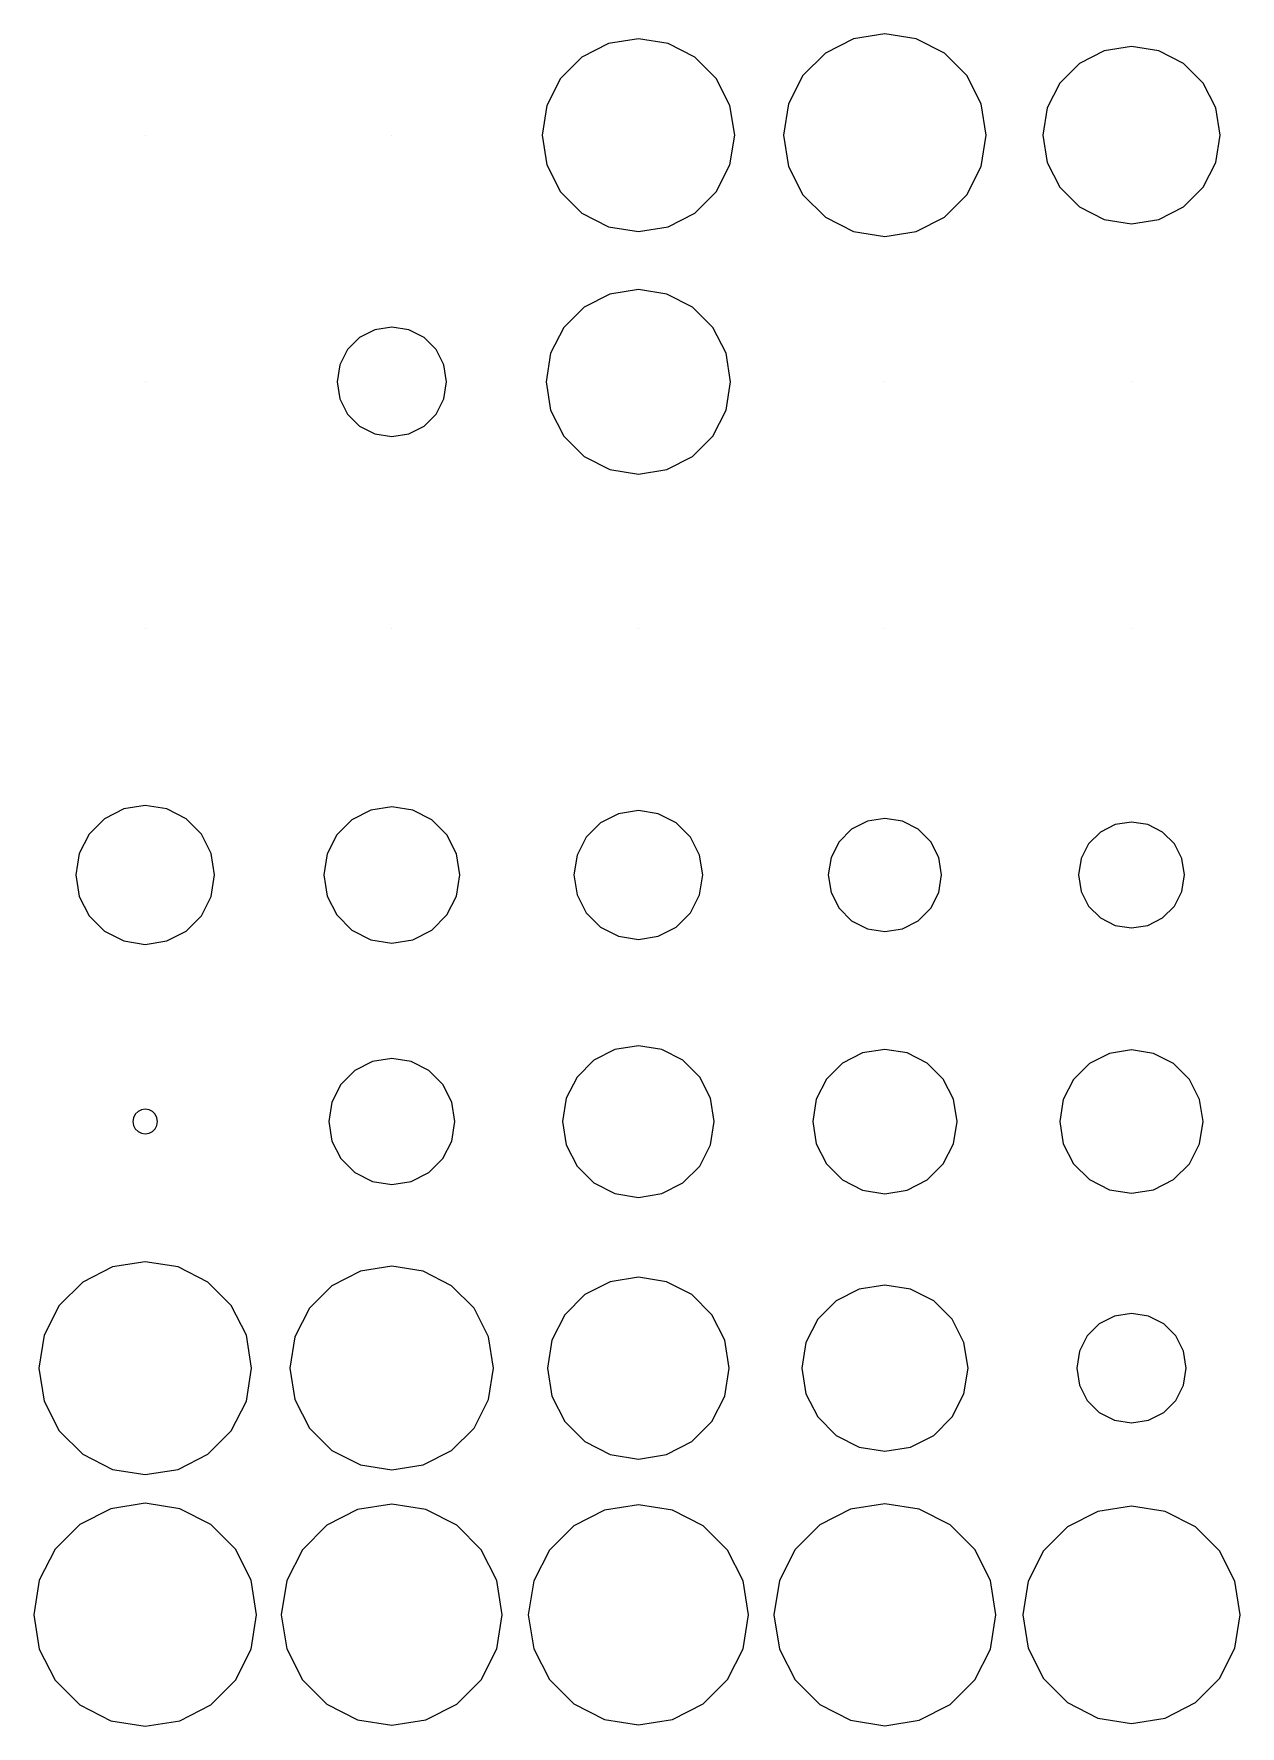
# Model space of a CAD drawing. Header units: metres. Extents: x -319 to 328, y -240 to 246.
# Drawn here: x 76.9 to 164.9, y -239.1 to -115.6 of the extents above; entities that cross this region are included whole.
import ezdxf

# ---------------------------------------------------------------- set-up
doc = ezdxf.new("R2010")
doc.units = ezdxf.units.M

msp = doc.modelspace()

# ---------------------------------------------------------------- linework, layer by layer
for p, q in [((121, -115.96667, -415.6922), (118.82657, -116.310905, -415.6922)), ((123.17343, -116.310905, -415.6922), (121, -115.96667, -415.6922)), ((136.71329, -115.96218, -415.6922), (134.65039, -117.013275, -415.6922)), ((139, -115.6, -415.6922), (136.71329, -115.96218, -415.6922)), ((141.28671, -115.96218, -415.6922), (139, -115.6, -415.6922)), ((143.34961, -117.013275, -415.6922), (141.28671, -115.96218, -415.6922)), ((116.865906, -117.30991, -415.6922), (115.309906, -118.86591, -415.6922)), ((118.82657, -116.310905, -415.6922), (116.865906, -117.30991, -415.6922)), ((125.134094, -117.30991, -415.6922), (123.17343, -116.310905, -415.6922)), ((126.690094, -118.86591, -415.6922), (125.134094, -117.30991, -415.6922)), ((134.65039, -117.013275, -415.6922), (133.01328, -118.65039, -415.6922)), ((144.98672, -118.65039, -415.6922), (143.34961, -117.013275, -415.6922)), ((155.00168, -116.84984, -415.6922), (153.19897, -117.76836, -415.6922)), ((157, -116.53333, -415.6922), (155.00168, -116.84984, -415.6922)), ((158.99832, -116.84984, -415.6922), (157, -116.53333, -415.6922)), ((160.80103, -117.76836, -415.6922), (158.99832, -116.84984, -415.6922)), ((153.19897, -117.76836, -415.6922), (151.76837, -119.19899, -415.6922)), ((162.23163, -119.19899, -415.6922), (160.80103, -117.76836, -415.6922)), ((115.309906, -118.86591, -415.6922), (114.31091, -120.826584, -415.6922)), ((127.68909, -120.826584, -415.6922), (126.690094, -118.86591, -415.6922)), ((133.01328, -118.65039, -415.6922), (131.96219, -120.71327, -415.6922)), ((146.03781, -120.71327, -415.6922), (144.98672, -118.65039, -415.6922)), ((151.76837, -119.19899, -415.6922), (150.84982, -121.001686, -415.6922)), ((163.15018, -121.00169, -415.6922), (162.23163, -119.19899, -415.6922)), ((114.31091, -120.826584, -415.6922), (113.966675, -123, -415.6922)), ((128.03333, -123, -415.6922), (127.68909, -120.826584, -415.6922)), ((131.96219, -120.71327, -415.6922), (131.6, -123, -415.6922)), ((146.4, -123, -415.6922), (146.03781, -120.71327, -415.6922)), ((150.84982, -121.001686, -415.6922), (150.53333, -123, -415.6922)), ((163.46667, -123, -415.6922), (163.15018, -121.00169, -415.6922)), ((85, -123, -415.6922), (85, -123, -415.6922)), ((85, -123, -415.6922), (85, -123, -415.6922)), ((85, -123, -415.6922), (85, -123, -415.6922)), ((85, -123, -415.6922), (85, -123, -415.6922)), ((85, -123, -415.6922), (85, -123, -415.6922)), ((85, -123, -415.6922), (85, -123, -415.6922)), ((85, -123, -415.6922), (85, -123, -415.6922)), ((85, -123, -415.6922), (85, -123, -415.6922)), ((85, -123, -415.6922), (85, -123, -415.6922)), ((85, -123, -415.6922), (85, -123, -415.6922)), ((85, -123, -415.6922), (85, -123, -415.6922)), ((85, -123, -415.6922), (85, -123, -415.6922)), ((85, -123, -415.6922), (85, -123, -415.6922)), ((85, -123, -415.6922), (85, -123, -415.6922)), ((85, -123, -415.6922), (85, -123, -415.6922)), ((85, -123, -415.6922), (85, -123, -415.6922)), ((85, -123, -415.6922), (85, -123, -415.6922)), ((85, -123, -415.6922), (85, -123, -415.6922)), ((85, -123, -415.6922), (85, -123, -415.6922)), ((85, -123, -415.6922), (85, -123, -415.6922)), ((103, -123, -415.6922), (103, -123, -415.6922)), ((103, -123, -415.6922), (103, -123, -415.6922)), ((103, -123, -415.6922), (103, -123, -415.6922)), ((103, -123, -415.6922), (103, -123, -415.6922)), ((103, -123, -415.6922), (103, -123, -415.6922)), ((103, -123, -415.6922), (103, -123, -415.6922)), ((103, -123, -415.6922), (103, -123, -415.6922)), ((103, -123, -415.6922), (103, -123, -415.6922)), ((103, -123, -415.6922), (103, -123, -415.6922)), ((103, -123, -415.6922), (103, -123, -415.6922)), ((103, -123, -415.6922), (103, -123, -415.6922)), ((103, -123, -415.6922), (103, -123, -415.6922)), ((103, -123, -415.6922), (103, -123, -415.6922)), ((103, -123, -415.6922), (103, -123, -415.6922)), ((103, -123, -415.6922), (103, -123, -415.6922)), ((103, -123, -415.6922), (103, -123, -415.6922)), ((103, -123, -415.6922), (103, -123, -415.6922)), ((103, -123, -415.6922), (103, -123, -415.6922)), ((103, -123, -415.6922), (103, -123, -415.6922)), ((103, -123, -415.6922), (103, -123, -415.6922)), ((113.966675, -123, -415.6922), (114.31091, -125.173416, -415.6922)), ((127.68909, -125.173416, -415.6922), (128.03333, -123, -415.6922)), ((131.6, -123, -415.6922), (131.96219, -125.28673, -415.6922)), ((146.03781, -125.28673, -415.6922), (146.4, -123, -415.6922)), ((150.53333, -123, -415.6922), (150.84982, -124.99831, -415.6922)), ((163.15018, -124.99831, -415.6922), (163.46667, -123, -415.6922)), ((114.31091, -125.173416, -415.6922), (115.309906, -127.13409, -415.6922)), ((126.690094, -127.13409, -415.6922), (127.68909, -125.173416, -415.6922)), ((131.96219, -125.28673, -415.6922), (133.01328, -127.34961, -415.6922)), ((144.98672, -127.34961, -415.6922), (146.03781, -125.28673, -415.6922)), ((150.84982, -124.99831, -415.6922), (151.76837, -126.80101, -415.6922)), ((162.23163, -126.80101, -415.6922), (163.15018, -124.99831, -415.6922)), ((115.309906, -127.13409, -415.6922), (116.865906, -128.6901, -415.6922)), ((125.134094, -128.6901, -415.6922), (126.690094, -127.13409, -415.6922)), ((151.76837, -126.80101, -415.6922), (153.19897, -128.23164, -415.6922)), ((160.80103, -128.23164, -415.6922), (162.23163, -126.80101, -415.6922)), ((133.01328, -127.34961, -415.6922), (134.65039, -128.98672, -415.6922)), ((143.34961, -128.98672, -415.6922), (144.98672, -127.34961, -415.6922)), ((153.19897, -128.23164, -415.6922), (155.00168, -129.15016, -415.6922)), ((158.99832, -129.15016, -415.6922), (160.80103, -128.23164, -415.6922)), ((116.865906, -128.6901, -415.6922), (118.82657, -129.68909, -415.6922)), ((118.82657, -129.68909, -415.6922), (121, -130.03333, -415.6922)), ((121, -130.03333, -415.6922), (123.17343, -129.68909, -415.6922)), ((123.17343, -129.68909, -415.6922), (125.134094, -128.6901, -415.6922)), ((134.65039, -128.98672, -415.6922), (136.71329, -130.03781, -415.6922)), ((141.28671, -130.03781, -415.6922), (143.34961, -128.98672, -415.6922)), ((155.00168, -129.15016, -415.6922), (157, -129.46667, -415.6922)), ((157, -129.46667, -415.6922), (158.99832, -129.15016, -415.6922)), ((136.71329, -130.03781, -415.6922), (139, -130.4, -415.6922)), ((139, -130.4, -415.6922), (141.28671, -130.03781, -415.6922)), ((118.91928, -134.59622, -415.6922), (117.04224, -135.55261, -415.6922)), ((121, -134.26666, -415.6922), (118.91928, -134.59622, -415.6922)), ((123.08072, -134.59622, -415.6922), (121, -134.26666, -415.6922)), ((124.95776, -135.55261, -415.6922), (123.08072, -134.59622, -415.6922)), ((117.04224, -135.55261, -415.6922), (115.55261, -137.04224, -415.6922)), ((126.44739, -137.04224, -415.6922), (124.95776, -135.55261, -415.6922)), ((103, -137, -415.6922), (101.76395, -137.19577, -415.6922)), ((104.23605, -137.19577, -415.6922), (103, -137, -415.6922)), ((115.55261, -137.04224, -415.6922), (114.59622, -138.91928, -415.6922)), ((127.40378, -138.91928, -415.6922), (126.44739, -137.04224, -415.6922)), ((100.648865, -137.76393, -415.6922), (99.76395, -138.64886, -415.6922)), ((101.76395, -137.19577, -415.6922), (100.648865, -137.76393, -415.6922)), ((105.351135, -137.76393, -415.6922), (104.23605, -137.19577, -415.6922)), ((106.23605, -138.64886, -415.6922), (105.351135, -137.76393, -415.6922)), ((99.76395, -138.64886, -415.6922), (99.19577, -139.76393, -415.6922)), ((106.80423, -139.76393, -415.6922), (106.23605, -138.64886, -415.6922)), ((114.59622, -138.91928, -415.6922), (114.26666, -141, -415.6922)), ((127.73334, -141, -415.6922), (127.40378, -138.91928, -415.6922)), ((99.19577, -139.76393, -415.6922), (99, -141, -415.6922)), ((107, -141, -415.6922), (106.80423, -139.76393, -415.6922)), ((85, -141, -415.6922), (85, -141, -415.6922)), ((85, -141, -415.6922), (85, -141, -415.6922)), ((85, -141, -415.6922), (85, -141, -415.6922)), ((85, -141, -415.6922), (85, -141, -415.6922)), ((85, -141, -415.6922), (85, -141, -415.6922)), ((85, -141, -415.6922), (85, -141, -415.6922)), ((85, -141, -415.6922), (85, -141, -415.6922)), ((85, -141, -415.6922), (85, -141, -415.6922)), ((85, -141, -415.6922), (85, -141, -415.6922)), ((85, -141, -415.6922), (85, -141, -415.6922)), ((85, -141, -415.6922), (85, -141, -415.6922)), ((85, -141, -415.6922), (85, -141, -415.6922)), ((85, -141, -415.6922), (85, -141, -415.6922)), ((85, -141, -415.6922), (85, -141, -415.6922)), ((85, -141, -415.6922), (85, -141, -415.6922)), ((85, -141, -415.6922), (85, -141, -415.6922)), ((85, -141, -415.6922), (85, -141, -415.6922)), ((85, -141, -415.6922), (85, -141, -415.6922)), ((85, -141, -415.6922), (85, -141, -415.6922)), ((85, -141, -415.6922), (85, -141, -415.6922)), ((99, -141, -415.6922), (99.19577, -142.23607, -415.6922)), ((106.80423, -142.23607, -415.6922), (107, -141, -415.6922)), ((114.26666, -141, -415.6922), (114.59622, -143.08072, -415.6922)), ((127.40378, -143.08072, -415.6922), (127.73334, -141, -415.6922)), ((139, -141, -415.6922), (139, -141, -415.6922)), ((139, -141, -415.6922), (139, -141, -415.6922)), ((139, -141, -415.6922), (139, -141, -415.6922)), ((139, -141, -415.6922), (139, -141, -415.6922)), ((139, -141, -415.6922), (139, -141, -415.6922)), ((139, -141, -415.6922), (139, -141, -415.6922)), ((139, -141, -415.6922), (139, -141, -415.6922)), ((139, -141, -415.6922), (139, -141, -415.6922)), ((139, -141, -415.6922), (139, -141, -415.6922)), ((139, -141, -415.6922), (139, -141, -415.6922)), ((139, -141, -415.6922), (139, -141, -415.6922)), ((139, -141, -415.6922), (139, -141, -415.6922)), ((139, -141, -415.6922), (139, -141, -415.6922)), ((139, -141, -415.6922), (139, -141, -415.6922)), ((139, -141, -415.6922), (139, -141, -415.6922)), ((139, -141, -415.6922), (139, -141, -415.6922)), ((139, -141, -415.6922), (139, -141, -415.6922)), ((139, -141, -415.6922), (139, -141, -415.6922)), ((139, -141, -415.6922), (139, -141, -415.6922)), ((139, -141, -415.6922), (139, -141, -415.6922)), ((157, -141, -415.6922), (157, -141, -415.6922)), ((157, -141, -415.6922), (157, -141, -415.6922)), ((157, -141, -415.6922), (157, -141, -415.6922)), ((157, -141, -415.6922), (157, -141, -415.6922)), ((157, -141, -415.6922), (157, -141, -415.6922)), ((157, -141, -415.6922), (157, -141, -415.6922)), ((157, -141, -415.6922), (157, -141, -415.6922)), ((157, -141, -415.6922), (157, -141, -415.6922)), ((157, -141, -415.6922), (157, -141, -415.6922)), ((157, -141, -415.6922), (157, -141, -415.6922)), ((157, -141, -415.6922), (157, -141, -415.6922)), ((157, -141, -415.6922), (157, -141, -415.6922)), ((157, -141, -415.6922), (157, -141, -415.6922)), ((157, -141, -415.6922), (157, -141, -415.6922)), ((157, -141, -415.6922), (157, -141, -415.6922)), ((157, -141, -415.6922), (157, -141, -415.6922)), ((157, -141, -415.6922), (157, -141, -415.6922)), ((157, -141, -415.6922), (157, -141, -415.6922)), ((157, -141, -415.6922), (157, -141, -415.6922)), ((157, -141, -415.6922), (157, -141, -415.6922)), ((99.19577, -142.23607, -415.6922), (99.76395, -143.35114, -415.6922)), ((106.23605, -143.35114, -415.6922), (106.80423, -142.23607, -415.6922)), ((114.59622, -143.08072, -415.6922), (115.55261, -144.95776, -415.6922)), ((126.44739, -144.95776, -415.6922), (127.40378, -143.08072, -415.6922)), ((99.76395, -143.35114, -415.6922), (100.648865, -144.23607, -415.6922)), ((100.648865, -144.23607, -415.6922), (101.76395, -144.80423, -415.6922)), ((104.23605, -144.80423, -415.6922), (105.351135, -144.23607, -415.6922)), ((105.351135, -144.23607, -415.6922), (106.23605, -143.35114, -415.6922)), ((101.76395, -144.80423, -415.6922), (103, -145, -415.6922)), ((103, -145, -415.6922), (104.23605, -144.80423, -415.6922)), ((115.55261, -144.95776, -415.6922), (117.04224, -146.44739, -415.6922)), ((124.95776, -146.44739, -415.6922), (126.44739, -144.95776, -415.6922)), ((117.04224, -146.44739, -415.6922), (118.91928, -147.40378, -415.6922)), ((123.08072, -147.40378, -415.6922), (124.95776, -146.44739, -415.6922)), ((118.91928, -147.40378, -415.6922), (121, -147.73334, -415.6922)), ((121, -147.73334, -415.6922), (123.08072, -147.40378, -415.6922)), ((85, -159, -415.6922), (85, -159, -415.6922)), ((85, -159, -415.6922), (85, -159, -415.6922)), ((85, -159, -415.6922), (85, -159, -415.6922)), ((85, -159, -415.6922), (85, -159, -415.6922)), ((85, -159, -415.6922), (85, -159, -415.6922)), ((85, -159, -415.6922), (85, -159, -415.6922)), ((85, -159, -415.6922), (85, -159, -415.6922)), ((85, -159, -415.6922), (85, -159, -415.6922)), ((85, -159, -415.6922), (85, -159, -415.6922)), ((85, -159, -415.6922), (85, -159, -415.6922)), ((85, -159, -415.6922), (85, -159, -415.6922)), ((85, -159, -415.6922), (85, -159, -415.6922)), ((85, -159, -415.6922), (85, -159, -415.6922)), ((85, -159, -415.6922), (85, -159, -415.6922)), ((85, -159, -415.6922), (85, -159, -415.6922)), ((85, -159, -415.6922), (85, -159, -415.6922)), ((85, -159, -415.6922), (85, -159, -415.6922)), ((85, -159, -415.6922), (85, -159, -415.6922)), ((85, -159, -415.6922), (85, -159, -415.6922)), ((85, -159, -415.6922), (85, -159, -415.6922)), ((103, -159, -415.6922), (103, -159, -415.6922)), ((103, -159, -415.6922), (103, -159, -415.6922)), ((103, -159, -415.6922), (103, -159, -415.6922)), ((103, -159, -415.6922), (103, -159, -415.6922)), ((103, -159, -415.6922), (103, -159, -415.6922)), ((103, -159, -415.6922), (103, -159, -415.6922)), ((103, -159, -415.6922), (103, -159, -415.6922)), ((103, -159, -415.6922), (103, -159, -415.6922)), ((103, -159, -415.6922), (103, -159, -415.6922)), ((103, -159, -415.6922), (103, -159, -415.6922)), ((103, -159, -415.6922), (103, -159, -415.6922)), ((103, -159, -415.6922), (103, -159, -415.6922)), ((103, -159, -415.6922), (103, -159, -415.6922)), ((103, -159, -415.6922), (103, -159, -415.6922)), ((103, -159, -415.6922), (103, -159, -415.6922)), ((103, -159, -415.6922), (103, -159, -415.6922)), ((103, -159, -415.6922), (103, -159, -415.6922)), ((103, -159, -415.6922), (103, -159, -415.6922)), ((103, -159, -415.6922), (103, -159, -415.6922)), ((103, -159, -415.6922), (103, -159, -415.6922)), ((121, -159, -415.6922), (121, -159, -415.6922)), ((121, -159, -415.6922), (121, -159, -415.6922)), ((121, -159, -415.6922), (121, -159, -415.6922)), ((121, -159, -415.6922), (121, -159, -415.6922)), ((121, -159, -415.6922), (121, -159, -415.6922)), ((121, -159, -415.6922), (121, -159, -415.6922)), ((121, -159, -415.6922), (121, -159, -415.6922)), ((121, -159, -415.6922), (121, -159, -415.6922)), ((121, -159, -415.6922), (121, -159, -415.6922)), ((121, -159, -415.6922), (121, -159, -415.6922)), ((121, -159, -415.6922), (121, -159, -415.6922)), ((121, -159, -415.6922), (121, -159, -415.6922)), ((121, -159, -415.6922), (121, -159, -415.6922)), ((121, -159, -415.6922), (121, -159, -415.6922)), ((121, -159, -415.6922), (121, -159, -415.6922)), ((121, -159, -415.6922), (121, -159, -415.6922)), ((121, -159, -415.6922), (121, -159, -415.6922)), ((121, -159, -415.6922), (121, -159, -415.6922)), ((121, -159, -415.6922), (121, -159, -415.6922)), ((121, -159, -415.6922), (121, -159, -415.6922)), ((139, -159, -415.6922), (139, -159, -415.6922)), ((139, -159, -415.6922), (139, -159, -415.6922)), ((139, -159, -415.6922), (139, -159, -415.6922)), ((139, -159, -415.6922), (139, -159, -415.6922)), ((139, -159, -415.6922), (139, -159, -415.6922)), ((139, -159, -415.6922), (139, -159, -415.6922)), ((139, -159, -415.6922), (139, -159, -415.6922)), ((139, -159, -415.6922), (139, -159, -415.6922)), ((139, -159, -415.6922), (139, -159, -415.6922)), ((139, -159, -415.6922), (139, -159, -415.6922)), ((139, -159, -415.6922), (139, -159, -415.6922)), ((139, -159, -415.6922), (139, -159, -415.6922)), ((139, -159, -415.6922), (139, -159, -415.6922)), ((139, -159, -415.6922), (139, -159, -415.6922)), ((139, -159, -415.6922), (139, -159, -415.6922)), ((139, -159, -415.6922), (139, -159, -415.6922)), ((139, -159, -415.6922), (139, -159, -415.6922)), ((139, -159, -415.6922), (139, -159, -415.6922)), ((139, -159, -415.6922), (139, -159, -415.6922)), ((139, -159, -415.6922), (139, -159, -415.6922)), ((157, -159, -415.6922), (157, -159, -415.6922)), ((157, -159, -415.6922), (157, -159, -415.6922)), ((157, -159, -415.6922), (157, -159, -415.6922)), ((157, -159, -415.6922), (157, -159, -415.6922)), ((157, -159, -415.6922), (157, -159, -415.6922)), ((157, -159, -415.6922), (157, -159, -415.6922)), ((157, -159, -415.6922), (157, -159, -415.6922)), ((157, -159, -415.6922), (157, -159, -415.6922)), ((157, -159, -415.6922), (157, -159, -415.6922)), ((157, -159, -415.6922), (157, -159, -415.6922)), ((157, -159, -415.6922), (157, -159, -415.6922)), ((157, -159, -415.6922), (157, -159, -415.6922)), ((157, -159, -415.6922), (157, -159, -415.6922)), ((157, -159, -415.6922), (157, -159, -415.6922)), ((157, -159, -415.6922), (157, -159, -415.6922)), ((157, -159, -415.6922), (157, -159, -415.6922)), ((157, -159, -415.6922), (157, -159, -415.6922)), ((157, -159, -415.6922), (157, -159, -415.6922)), ((157, -159, -415.6922), (157, -159, -415.6922)), ((157, -159, -415.6922), (157, -159, -415.6922)), ((82.02188, -172.90097, -415.6922), (80.90097, -174.02188, -415.6922)), ((83.434326, -172.1813, -415.6922), (82.02188, -172.90097, -415.6922)), ((85, -171.93333, -415.6922), (83.434326, -172.1813, -415.6922)), ((86.565674, -172.1813, -415.6922), (85, -171.93333, -415.6922)), ((87.97812, -172.90097, -415.6922), (86.565674, -172.1813, -415.6922)), ((89.09903, -174.02188, -415.6922), (87.97812, -172.90097, -415.6922)), ((101.46521, -172.27643, -415.6922), (100.08066, -172.98187, -415.6922)), ((103, -172.03333, -415.6922), (101.46521, -172.27643, -415.6922)), ((104.53479, -172.27643, -415.6922), (103, -172.03333, -415.6922)), ((105.91934, -172.98187, -415.6922), (104.53479, -172.27643, -415.6922)), ((119.54761, -172.53003, -415.6922), (118.2374, -173.19762, -415.6922)), ((121, -172.3, -415.6922), (119.54761, -172.53003, -415.6922)), ((122.45239, -172.53003, -415.6922), (121, -172.3, -415.6922)), ((123.7626, -173.19762, -415.6922), (122.45239, -172.53003, -415.6922)), ((139, -172.86667, -415.6922), (137.72272, -173.06897, -415.6922)), ((140.27728, -173.06897, -415.6922), (139, -172.86667, -415.6922)), ((80.90097, -174.02188, -415.6922), (80.181305, -175.43431, -415.6922)), ((89.818695, -175.43431, -415.6922), (89.09903, -174.02188, -415.6922)), ((98.98187, -174.08066, -415.6922), (98.27643, -175.46521, -415.6922)), ((100.08066, -172.98187, -415.6922), (98.98187, -174.08066, -415.6922)), ((107.01813, -174.08066, -415.6922), (105.91934, -172.98187, -415.6922)), ((107.72357, -175.46521, -415.6922), (107.01813, -174.08066, -415.6922)), ((118.2374, -173.19762, -415.6922), (117.19763, -174.23741, -415.6922)), ((124.80237, -174.23741, -415.6922), (123.7626, -173.19762, -415.6922)), ((136.5705, -173.65607, -415.6922), (135.65607, -174.5705, -415.6922)), ((137.72272, -173.06897, -415.6922), (136.5705, -173.65607, -415.6922)), ((141.4295, -173.65607, -415.6922), (140.27728, -173.06897, -415.6922)), ((142.34393, -174.5705, -415.6922), (141.4295, -173.65607, -415.6922)), ((154.72723, -173.8718, -415.6922), (153.8718, -174.72723, -415.6922)), ((155.80515, -173.32257, -415.6922), (154.72723, -173.8718, -415.6922)), ((157, -173.13333, -415.6922), (155.80515, -173.32257, -415.6922)), ((158.19485, -173.32257, -415.6922), (157, -173.13333, -415.6922)), ((159.27277, -173.8718, -415.6922), (158.19485, -173.32257, -415.6922)), ((160.1282, -174.72723, -415.6922), (159.27277, -173.8718, -415.6922)), ((117.19763, -174.23741, -415.6922), (116.53003, -175.54762, -415.6922)), ((125.46997, -175.54762, -415.6922), (124.80237, -174.23741, -415.6922)), ((135.65607, -174.5705, -415.6922), (135.06897, -175.72273, -415.6922)), ((142.93103, -175.72273, -415.6922), (142.34393, -174.5705, -415.6922)), ((153.8718, -174.72723, -415.6922), (153.32257, -175.80515, -415.6922)), ((160.67743, -175.80515, -415.6922), (160.1282, -174.72723, -415.6922)), ((80.181305, -175.43431, -415.6922), (79.93332, -177, -415.6922)), ((90.06668, -177, -415.6922), (89.818695, -175.43431, -415.6922)), ((98.27643, -175.46521, -415.6922), (98.033325, -177, -415.6922)), ((107.966675, -177, -415.6922), (107.72357, -175.46521, -415.6922)), ((116.53003, -175.54762, -415.6922), (116.29999, -177, -415.6922)), ((125.70001, -177, -415.6922), (125.46997, -175.54762, -415.6922)), ((135.06897, -175.72273, -415.6922), (134.86667, -177, -415.6922)), ((143.13333, -177, -415.6922), (142.93103, -175.72273, -415.6922)), ((153.32257, -175.80515, -415.6922), (153.13333, -177, -415.6922)), ((160.86667, -177, -415.6922), (160.67743, -175.80515, -415.6922)), ((79.93332, -177, -415.6922), (80.181305, -178.56569, -415.6922)), ((89.818695, -178.56569, -415.6922), (90.06668, -177, -415.6922)), ((98.033325, -177, -415.6922), (98.27643, -178.53479, -415.6922)), ((107.72357, -178.53479, -415.6922), (107.966675, -177, -415.6922)), ((116.29999, -177, -415.6922), (116.53003, -178.45238, -415.6922)), ((125.46997, -178.45238, -415.6922), (125.70001, -177, -415.6922)), ((134.86667, -177, -415.6922), (135.06897, -178.27727, -415.6922)), ((142.93103, -178.27727, -415.6922), (143.13333, -177, -415.6922)), ((153.13333, -177, -415.6922), (153.32257, -178.19487, -415.6922)), ((160.67743, -178.19487, -415.6922), (160.86667, -177, -415.6922)), ((80.181305, -178.56569, -415.6922), (80.90097, -179.97812, -415.6922)), ((89.09903, -179.97812, -415.6922), (89.818695, -178.56569, -415.6922)), ((98.27643, -178.53479, -415.6922), (98.98187, -179.91934, -415.6922)), ((107.01813, -179.91934, -415.6922), (107.72357, -178.53479, -415.6922)), ((116.53003, -178.45238, -415.6922), (117.19763, -179.76259, -415.6922)), ((124.80237, -179.76259, -415.6922), (125.46997, -178.45238, -415.6922)), ((135.06897, -178.27727, -415.6922), (135.65607, -179.4295, -415.6922)), ((142.34393, -179.4295, -415.6922), (142.93103, -178.27727, -415.6922)), ((153.32257, -178.19487, -415.6922), (153.8718, -179.27277, -415.6922)), ((160.1282, -179.27277, -415.6922), (160.67743, -178.19487, -415.6922)), ((80.90097, -179.97812, -415.6922), (82.02188, -181.09901, -415.6922)), ((87.97812, -181.09903, -415.6922), (89.09903, -179.97812, -415.6922)), ((98.98187, -179.91934, -415.6922), (100.08066, -181.01811, -415.6922)), ((105.91934, -181.01813, -415.6922), (107.01813, -179.91934, -415.6922)), ((117.19763, -179.76259, -415.6922), (118.2374, -180.80238, -415.6922)), ((123.7626, -180.80238, -415.6922), (124.80237, -179.76259, -415.6922)), ((135.65607, -179.4295, -415.6922), (136.5705, -180.34393, -415.6922)), ((136.5705, -180.34393, -415.6922), (137.72272, -180.93103, -415.6922)), ((140.27728, -180.93103, -415.6922), (141.4295, -180.34393, -415.6922)), ((141.4295, -180.34393, -415.6922), (142.34393, -179.4295, -415.6922)), ((153.8718, -179.27277, -415.6922), (154.72723, -180.1282, -415.6922)), ((154.72723, -180.1282, -415.6922), (155.80515, -180.67741, -415.6922)), ((158.19485, -180.67741, -415.6922), (159.27277, -180.1282, -415.6922)), ((159.27277, -180.1282, -415.6922), (160.1282, -179.27277, -415.6922)), ((82.02188, -181.09901, -415.6922), (83.434326, -181.8187, -415.6922)), ((86.565674, -181.8187, -415.6922), (87.97812, -181.09903, -415.6922)), ((100.08066, -181.01811, -415.6922), (101.46521, -181.72357, -415.6922)), ((104.53479, -181.72357, -415.6922), (105.91934, -181.01813, -415.6922)), ((118.2374, -180.80238, -415.6922), (119.54761, -181.46997, -415.6922)), ((119.54761, -181.46997, -415.6922), (121, -181.7, -415.6922)), ((121, -181.7, -415.6922), (122.45239, -181.46997, -415.6922)), ((122.45239, -181.46997, -415.6922), (123.7626, -180.80238, -415.6922)), ((137.72272, -180.93103, -415.6922), (139, -181.13333, -415.6922)), ((139, -181.13333, -415.6922), (140.27728, -180.93103, -415.6922)), ((155.80515, -180.67741, -415.6922), (157, -180.86667, -415.6922)), ((157, -180.86667, -415.6922), (158.19485, -180.67741, -415.6922)), ((83.434326, -181.8187, -415.6922), (85, -182.06667, -415.6922)), ((85, -182.06667, -415.6922), (86.565674, -181.8187, -415.6922)), ((101.46521, -181.72357, -415.6922), (103, -181.96667, -415.6922)), ((103, -181.96667, -415.6922), (104.53479, -181.72357, -415.6922)), ((119.2901, -189.73749, -415.6922), (117.74759, -190.52344, -415.6922)), ((121, -189.46667, -415.6922), (119.2901, -189.73749, -415.6922)), ((122.7099, -189.73749, -415.6922), (121, -189.46667, -415.6922)), ((124.25241, -190.52344, -415.6922), (122.7099, -189.73749, -415.6922)), ((137.3725, -189.9911, -415.6922), (135.90433, -190.73918, -415.6922)), ((139, -189.73334, -415.6922), (137.3725, -189.9911, -415.6922)), ((140.6275, -189.9911, -415.6922), (139, -189.73334, -415.6922)), ((142.09567, -190.73918, -415.6922), (140.6275, -189.9911, -415.6922)), ((155.38281, -190.0228, -415.6922), (153.92392, -190.76614, -415.6922)), ((157, -189.76666, -415.6922), (155.38281, -190.0228, -415.6922)), ((158.61719, -190.0228, -415.6922), (157, -189.76666, -415.6922)), ((160.07608, -190.76614, -415.6922), (158.61719, -190.0228, -415.6922)), ((100.29617, -191.27852, -415.6922), (99.278534, -192.29619, -415.6922)), ((101.57852, -190.62514, -415.6922), (100.29617, -191.27852, -415.6922)), ((103, -190.4, -415.6922), (101.57852, -190.62514, -415.6922)), ((104.42148, -190.62514, -415.6922), (103, -190.4, -415.6922)), ((105.70383, -191.27852, -415.6922), (104.42148, -190.62514, -415.6922)), ((106.721466, -192.29619, -415.6922), (105.70383, -191.27852, -415.6922)), ((117.74759, -190.52344, -415.6922), (116.52344, -191.74759, -415.6922)), ((125.47656, -191.74759, -415.6922), (124.25241, -190.52344, -415.6922)), ((135.90433, -190.73918, -415.6922), (134.73917, -191.90433, -415.6922)), ((143.26083, -191.90433, -415.6922), (142.09567, -190.73918, -415.6922)), ((153.92392, -190.76614, -415.6922), (152.76614, -191.92392, -415.6922)), ((161.23386, -191.92392, -415.6922), (160.07608, -190.76614, -415.6922)), ((99.278534, -192.29619, -415.6922), (98.62515, -193.57852, -415.6922)), ((107.37485, -193.57852, -415.6922), (106.721466, -192.29619, -415.6922)), ((116.52344, -191.74759, -415.6922), (115.73749, -193.2901, -415.6922)), ((126.26251, -193.2901, -415.6922), (125.47656, -191.74759, -415.6922)), ((134.73917, -191.90433, -415.6922), (133.99109, -193.37251, -415.6922)), ((144.00891, -193.37251, -415.6922), (143.26083, -191.90433, -415.6922)), ((152.76614, -191.92392, -415.6922), (152.0228, -193.38281, -415.6922)), ((161.9772, -193.38281, -415.6922), (161.23386, -191.92392, -415.6922)), ((98.62515, -193.57852, -415.6922), (98.399994, -195, -415.6922)), ((107.600006, -195, -415.6922), (107.37485, -193.57852, -415.6922)), ((115.73749, -193.2901, -415.6922), (115.466675, -195, -415.6922)), ((126.533325, -195, -415.6922), (126.26251, -193.2901, -415.6922)), ((133.99109, -193.37251, -415.6922), (133.73334, -195, -415.6922)), ((144.26666, -195, -415.6922), (144.00891, -193.37251, -415.6922)), ((152.0228, -193.38281, -415.6922), (151.76666, -195, -415.6922)), ((162.23334, -195, -415.6922), (161.9772, -193.38281, -415.6922)), ((84.14404, -194.7219, -415.6922), (84.100006, -195, -415.6922)), ((84.100006, -195, -415.6922), (84.14404, -195.2781, -415.6922)), ((84.27188, -194.471, -415.6922), (84.14404, -194.7219, -415.6922)), ((84.47101, -194.27188, -415.6922), (84.27188, -194.471, -415.6922)), ((84.72189, -194.14404, -415.6922), (84.47101, -194.27188, -415.6922)), ((85, -194.1, -415.6922), (84.72189, -194.14404, -415.6922)), ((85.27811, -194.14404, -415.6922), (85, -194.1, -415.6922)), ((85.52899, -194.27188, -415.6922), (85.27811, -194.14404, -415.6922)), ((85.72812, -194.471, -415.6922), (85.52899, -194.27188, -415.6922)), ((85.85596, -194.7219, -415.6922), (85.72812, -194.471, -415.6922)), ((85.899994, -195, -415.6922), (85.85596, -194.7219, -415.6922)), ((85.85596, -195.2781, -415.6922), (85.899994, -195, -415.6922)), ((98.399994, -195, -415.6922), (98.62515, -196.42148, -415.6922)), ((107.37485, -196.42148, -415.6922), (107.600006, -195, -415.6922)), ((115.466675, -195, -415.6922), (115.73749, -196.7099, -415.6922)), ((126.26251, -196.7099, -415.6922), (126.533325, -195, -415.6922)), ((133.73334, -195, -415.6922), (133.99109, -196.62749, -415.6922)), ((144.00891, -196.62749, -415.6922), (144.26666, -195, -415.6922)), ((151.76666, -195, -415.6922), (152.0228, -196.61719, -415.6922)), ((161.9772, -196.61719, -415.6922), (162.23334, -195, -415.6922)), ((84.14404, -195.2781, -415.6922), (84.27188, -195.529, -415.6922)), ((84.27188, -195.529, -415.6922), (84.47101, -195.72812, -415.6922)), ((84.47101, -195.72812, -415.6922), (84.72189, -195.85596, -415.6922)), ((84.72189, -195.85596, -415.6922), (85, -195.9, -415.6922)), ((85, -195.9, -415.6922), (85.27811, -195.85596, -415.6922)), ((85.27811, -195.85596, -415.6922), (85.52899, -195.72812, -415.6922)), ((85.52899, -195.72812, -415.6922), (85.72812, -195.529, -415.6922)), ((85.72812, -195.529, -415.6922), (85.85596, -195.2781, -415.6922)), ((98.62515, -196.42148, -415.6922), (99.278534, -197.70381, -415.6922)), ((106.721466, -197.70381, -415.6922), (107.37485, -196.42148, -415.6922)), ((115.73749, -196.7099, -415.6922), (116.52344, -198.25241, -415.6922)), ((125.47656, -198.25241, -415.6922), (126.26251, -196.7099, -415.6922)), ((133.99109, -196.62749, -415.6922), (134.73917, -198.09567, -415.6922)), ((143.26083, -198.09567, -415.6922), (144.00891, -196.62749, -415.6922)), ((152.0228, -196.61719, -415.6922), (152.76614, -198.07608, -415.6922)), ((161.23386, -198.07608, -415.6922), (161.9772, -196.61719, -415.6922)), ((99.278534, -197.70381, -415.6922), (100.29617, -198.72148, -415.6922)), ((100.29617, -198.72148, -415.6922), (101.57852, -199.37486, -415.6922)), ((104.42148, -199.37486, -415.6922), (105.7038, -198.72148, -415.6922)), ((105.7038, -198.72148, -415.6922), (106.721466, -197.70381, -415.6922)), ((116.52344, -198.25241, -415.6922), (117.74759, -199.47656, -415.6922)), ((124.25241, -199.47656, -415.6922), (125.47656, -198.25241, -415.6922)), ((134.73917, -198.09567, -415.6922), (135.90433, -199.26082, -415.6922)), ((142.09567, -199.26082, -415.6922), (143.26083, -198.09567, -415.6922)), ((152.76614, -198.07608, -415.6922), (153.92392, -199.23386, -415.6922)), ((160.07608, -199.23386, -415.6922), (161.23386, -198.07608, -415.6922)), ((101.57852, -199.37486, -415.6922), (103, -199.6, -415.6922)), ((103, -199.6, -415.6922), (104.42148, -199.37486, -415.6922)), ((117.74759, -199.47656, -415.6922), (119.2901, -200.26251, -415.6922)), ((122.7099, -200.26251, -415.6922), (124.25241, -199.47656, -415.6922)), ((135.90433, -199.26082, -415.6922), (137.3725, -200.0089, -415.6922)), ((137.3725, -200.0089, -415.6922), (139, -200.26666, -415.6922)), ((139, -200.26666, -415.6922), (140.6275, -200.0089, -415.6922)), ((140.6275, -200.0089, -415.6922), (142.09567, -199.26082, -415.6922)), ((153.92392, -199.23386, -415.6922), (155.38281, -199.9772, -415.6922)), ((155.38281, -199.9772, -415.6922), (157, -200.23334, -415.6922)), ((157, -200.23334, -415.6922), (158.61719, -199.9772, -415.6922)), ((158.61719, -199.9772, -415.6922), (160.07608, -199.23386, -415.6922)), ((119.2901, -200.26251, -415.6922), (121, -200.53333, -415.6922)), ((121, -200.53333, -415.6922), (122.7099, -200.26251, -415.6922)), ((82.599976, -205.61346, -415.6922), (80.434875, -206.71664, -415.6922)), ((85, -205.23334, -415.6922), (82.599976, -205.61346, -415.6922)), ((87.400024, -205.61346, -415.6922), (85, -205.23334, -415.6922)), ((89.565125, -206.71664, -415.6922), (87.400024, -205.61346, -415.6922)), ((100.70297, -205.93048, -415.6922), (98.6308, -206.9863, -415.6922)), ((103, -205.56667, -415.6922), (100.70297, -205.93048, -415.6922)), ((105.29703, -205.93048, -415.6922), (103, -205.56667, -415.6922)), ((107.3692, -206.9863, -415.6922), (105.29703, -205.93048, -415.6922)), ((80.434875, -206.71664, -415.6922), (78.716644, -208.43488, -415.6922)), ((91.283356, -208.43488, -415.6922), (89.565125, -206.71664, -415.6922)), ((98.6308, -206.9863, -415.6922), (96.9863, -208.6308, -415.6922)), ((109.0137, -208.6308, -415.6922), (107.3692, -206.9863, -415.6922)), ((118.950195, -206.69133, -415.6922), (117.10101, -207.63351, -415.6922)), ((121, -206.36667, -415.6922), (118.950195, -206.69133, -415.6922)), ((123.049805, -206.69133, -415.6922), (121, -206.36667, -415.6922)), ((124.89899, -207.63351, -415.6922), (123.049805, -206.69133, -415.6922)), ((137.1253, -207.23026, -415.6922), (135.43411, -208.09196, -415.6922)), ((139, -206.93333, -415.6922), (137.1253, -207.23026, -415.6922)), ((140.8747, -207.23026, -415.6922), (139, -206.93333, -415.6922)), ((142.56589, -208.09196, -415.6922), (140.8747, -207.23026, -415.6922)), ((78.716644, -208.43488, -415.6922), (77.613464, -210.59998, -415.6922)), ((92.386536, -210.59998, -415.6922), (91.283356, -208.43488, -415.6922)), ((96.9863, -208.6308, -415.6922), (95.93048, -210.70297, -415.6922)), ((110.06952, -210.70297, -415.6922), (109.0137, -208.6308, -415.6922)), ((117.10101, -207.63351, -415.6922), (115.633514, -209.10103, -415.6922)), ((126.366486, -209.10103, -415.6922), (124.89899, -207.63351, -415.6922)), ((135.43411, -208.09196, -415.6922), (134.09195, -209.4341, -415.6922)), ((143.90805, -209.4341, -415.6922), (142.56589, -208.09196, -415.6922)), ((115.633514, -209.10103, -415.6922), (114.691315, -210.9502, -415.6922)), ((127.308685, -210.9502, -415.6922), (126.366486, -209.10103, -415.6922)), ((134.09195, -209.4341, -415.6922), (133.23026, -211.1253, -415.6922)), ((144.76974, -211.1253, -415.6922), (143.90805, -209.4341, -415.6922)), ((154.64886, -209.76393, -415.6922), (153.76395, -210.64886, -415.6922)), ((155.76395, -209.19577, -415.6922), (154.64886, -209.76393, -415.6922)), ((157, -209, -415.6922), (155.76395, -209.19577, -415.6922)), ((158.23605, -209.19577, -415.6922), (157, -209, -415.6922)), ((159.35114, -209.76393, -415.6922), (158.23605, -209.19577, -415.6922)), ((160.23605, -210.64886, -415.6922), (159.35114, -209.76393, -415.6922)), ((77.613464, -210.59998, -415.6922), (77.23334, -213, -415.6922)), ((92.76666, -213, -415.6922), (92.386536, -210.59998, -415.6922)), ((95.93048, -210.70297, -415.6922), (95.56668, -213, -415.6922)), ((110.43332, -213, -415.6922), (110.06952, -210.70297, -415.6922)), ((114.691315, -210.9502, -415.6922), (114.36667, -213, -415.6922)), ((127.63333, -213, -415.6922), (127.308685, -210.9502, -415.6922)), ((133.23026, -211.1253, -415.6922), (132.93332, -213, -415.6922)), ((145.06668, -213, -415.6922), (144.76974, -211.1253, -415.6922)), ((153.76395, -210.64886, -415.6922), (153.19577, -211.76393, -415.6922)), ((160.80423, -211.76393, -415.6922), (160.23605, -210.64886, -415.6922)), ((153.19577, -211.76393, -415.6922), (153, -213, -415.6922)), ((161, -213, -415.6922), (160.80423, -211.76393, -415.6922)), ((77.23334, -213, -415.6922), (77.613464, -215.40002, -415.6922)), ((92.386536, -215.40002, -415.6922), (92.76666, -213, -415.6922)), ((95.56668, -213, -415.6922), (95.93048, -215.29703, -415.6922)), ((110.06952, -215.29703, -415.6922), (110.43332, -213, -415.6922)), ((114.36667, -213, -415.6922), (114.691315, -215.0498, -415.6922)), ((127.308685, -215.0498, -415.6922), (127.63333, -213, -415.6922)), ((132.93332, -213, -415.6922), (133.23026, -214.8747, -415.6922)), ((144.76974, -214.8747, -415.6922), (145.06668, -213, -415.6922)), ((153, -213, -415.6922), (153.19577, -214.23607, -415.6922)), ((160.80423, -214.23607, -415.6922), (161, -213, -415.6922)), ((133.23026, -214.8747, -415.6922), (134.09195, -216.5659, -415.6922)), ((143.90805, -216.5659, -415.6922), (144.76974, -214.8747, -415.6922)), ((153.19577, -214.23607, -415.6922), (153.76395, -215.35114, -415.6922)), ((160.23605, -215.35114, -415.6922), (160.80423, -214.23607, -415.6922)), ((77.613464, -215.40002, -415.6922), (78.716644, -217.56512, -415.6922)), ((91.283356, -217.56512, -415.6922), (92.386536, -215.40002, -415.6922)), ((95.93048, -215.29703, -415.6922), (96.9863, -217.3692, -415.6922)), ((109.0137, -217.3692, -415.6922), (110.06952, -215.29703, -415.6922)), ((114.691315, -215.0498, -415.6922), (115.633514, -216.89897, -415.6922)), ((126.366486, -216.89897, -415.6922), (127.308685, -215.0498, -415.6922)), ((153.76395, -215.35114, -415.6922), (154.64886, -216.23607, -415.6922)), ((159.35114, -216.23607, -415.6922), (160.23605, -215.35114, -415.6922)), ((96.9863, -217.3692, -415.6922), (98.6308, -219.01369, -415.6922)), ((107.3692, -219.0137, -415.6922), (109.0137, -217.3692, -415.6922)), ((115.633514, -216.89897, -415.6922), (117.10101, -218.36649, -415.6922)), ((124.89899, -218.36649, -415.6922), (126.366486, -216.89897, -415.6922)), ((134.09195, -216.5659, -415.6922), (135.43411, -217.90804, -415.6922)), ((142.56589, -217.90804, -415.6922), (143.90805, -216.5659, -415.6922)), ((154.64886, -216.23607, -415.6922), (155.76395, -216.80423, -415.6922)), ((155.76395, -216.80423, -415.6922), (157, -217, -415.6922)), ((157, -217, -415.6922), (158.23605, -216.80423, -415.6922)), ((158.23605, -216.80423, -415.6922), (159.35114, -216.23607, -415.6922)), ((78.716644, -217.56512, -415.6922), (80.434875, -219.28336, -415.6922)), ((89.565125, -219.28337, -415.6922), (91.283356, -217.56512, -415.6922)), ((117.10101, -218.36649, -415.6922), (118.950195, -219.30867, -415.6922)), ((123.049805, -219.30867, -415.6922), (124.89899, -218.36649, -415.6922)), ((135.43411, -217.90804, -415.6922), (137.1253, -218.76974, -415.6922)), ((140.8747, -218.76974, -415.6922), (142.56589, -217.90804, -415.6922)), ((80.434875, -219.28336, -415.6922), (82.599976, -220.38654, -415.6922)), ((87.400024, -220.38654, -415.6922), (89.565125, -219.28337, -415.6922)), ((98.6308, -219.01369, -415.6922), (100.70297, -220.06952, -415.6922)), ((105.29703, -220.06952, -415.6922), (107.3692, -219.0137, -415.6922)), ((118.950195, -219.30867, -415.6922), (121, -219.63333, -415.6922)), ((121, -219.63333, -415.6922), (123.049805, -219.30867, -415.6922)), ((137.1253, -218.76974, -415.6922), (139, -219.06667, -415.6922)), ((139, -219.06667, -415.6922), (140.8747, -218.76974, -415.6922)), ((82.599976, -220.38654, -415.6922), (85, -220.76666, -415.6922)), ((85, -220.76666, -415.6922), (87.400024, -220.38654, -415.6922)), ((100.70297, -220.06952, -415.6922), (103, -220.43333, -415.6922)), ((103, -220.43333, -415.6922), (105.29703, -220.06952, -415.6922)), ((82.486664, -223.26474, -415.6922), (80.21936, -224.42, -415.6922)), ((85, -222.86667, -415.6922), (82.486664, -223.26474, -415.6922)), ((87.513336, -223.26474, -415.6922), (85, -222.86667, -415.6922)), ((89.78064, -224.42, -415.6922), (87.513336, -223.26474, -415.6922)), ((100.50726, -223.32814, -415.6922), (98.258545, -224.47392, -415.6922)), ((103, -222.93333, -415.6922), (100.50726, -223.32814, -415.6922)), ((105.49274, -223.32814, -415.6922), (103, -222.93333, -415.6922)), ((107.741455, -224.47392, -415.6922), (105.49274, -223.32814, -415.6922)), ((118.51758, -223.35985, -415.6922), (116.27814, -224.5009, -415.6922)), ((121, -222.96667, -415.6922), (118.51758, -223.35985, -415.6922)), ((123.48242, -223.35985, -415.6922), (121, -222.96667, -415.6922)), ((125.72186, -224.5009, -415.6922), (123.48242, -223.35985, -415.6922)), ((136.49695, -223.29645, -415.6922), (134.23895, -224.44696, -415.6922)), ((139, -222.9, -415.6922), (136.49695, -223.29645, -415.6922)), ((141.50305, -223.29645, -415.6922), (139, -222.9, -415.6922)), ((143.76105, -224.44696, -415.6922), (141.50305, -223.29645, -415.6922)), ((154.54846, -223.45496, -415.6922), (152.33691, -224.5818, -415.6922)), ((157, -223.06667, -415.6922), (154.54846, -223.45496, -415.6922)), ((159.45154, -223.45496, -415.6922), (157, -223.06667, -415.6922)), ((161.66309, -224.5818, -415.6922), (159.45154, -223.45496, -415.6922)), ((80.21936, -224.42, -415.6922), (78.41998, -226.21935, -415.6922)), ((91.58002, -226.21935, -415.6922), (89.78064, -224.42, -415.6922)), ((98.258545, -224.47392, -415.6922), (96.47394, -226.25853, -415.6922)), ((109.52606, -226.25853, -415.6922), (107.741455, -224.47392, -415.6922)), ((116.27814, -224.5009, -415.6922), (114.500885, -226.27812, -415.6922)), ((127.499115, -226.27812, -415.6922), (125.72186, -224.5009, -415.6922)), ((134.23895, -224.44696, -415.6922), (132.44696, -226.23894, -415.6922)), ((145.55304, -226.23894, -415.6922), (143.76105, -224.44696, -415.6922)), ((152.33691, -224.5818, -415.6922), (150.58179, -226.3369, -415.6922)), ((163.41821, -226.3369, -415.6922), (161.66309, -224.5818, -415.6922)), ((78.41998, -226.21935, -415.6922), (77.26474, -228.48666, -415.6922)), ((92.73526, -228.48666, -415.6922), (91.58002, -226.21935, -415.6922)), ((96.47394, -226.25853, -415.6922), (95.328156, -228.50726, -415.6922)), ((110.671844, -228.50726, -415.6922), (109.52606, -226.25853, -415.6922)), ((114.500885, -226.27812, -415.6922), (113.35983, -228.51756, -415.6922)), ((128.64017, -228.51756, -415.6922), (127.499115, -226.27812, -415.6922)), ((132.44696, -226.23894, -415.6922), (131.29645, -228.49696, -415.6922)), ((146.70355, -228.49696, -415.6922), (145.55304, -226.23894, -415.6922)), ((150.58179, -226.3369, -415.6922), (149.45496, -228.54846, -415.6922)), ((164.54504, -228.54846, -415.6922), (163.41821, -226.3369, -415.6922)), ((77.26474, -228.48666, -415.6922), (76.86667, -231, -415.6922)), ((93.13333, -231, -415.6922), (92.73526, -228.48666, -415.6922)), ((95.328156, -228.50726, -415.6922), (94.93332, -231, -415.6922)), ((111.06668, -231, -415.6922), (110.671844, -228.50726, -415.6922)), ((113.35983, -228.51756, -415.6922), (112.966675, -231, -415.6922)), ((129.03333, -231, -415.6922), (128.64017, -228.51756, -415.6922)), ((131.29645, -228.49696, -415.6922), (130.9, -231, -415.6922)), ((147.1, -231, -415.6922), (146.70355, -228.49696, -415.6922)), ((149.45496, -228.54846, -415.6922), (149.06668, -231, -415.6922)), ((164.93332, -231, -415.6922), (164.54504, -228.54846, -415.6922)), ((76.86667, -231, -415.6922), (77.26474, -233.51334, -415.6922)), ((92.73526, -233.51334, -415.6922), (93.13333, -231, -415.6922)), ((94.93332, -231, -415.6922), (95.328156, -233.49274, -415.6922)), ((110.671844, -233.49274, -415.6922), (111.06668, -231, -415.6922)), ((112.966675, -231, -415.6922), (113.35983, -233.48244, -415.6922)), ((128.64017, -233.48244, -415.6922), (129.03333, -231, -415.6922)), ((130.9, -231, -415.6922), (131.29645, -233.50304, -415.6922)), ((146.70355, -233.50304, -415.6922), (147.1, -231, -415.6922)), ((149.06668, -231, -415.6922), (149.45496, -233.45154, -415.6922)), ((164.54504, -233.45154, -415.6922), (164.93332, -231, -415.6922)), ((149.45496, -233.45154, -415.6922), (150.58179, -235.6631, -415.6922)), ((163.41821, -235.6631, -415.6922), (164.54504, -233.45154, -415.6922)), ((77.26474, -233.51334, -415.6922), (78.41998, -235.78065, -415.6922)), ((91.58002, -235.78065, -415.6922), (92.73526, -233.51334, -415.6922)), ((95.328156, -233.49274, -415.6922), (96.47394, -235.74147, -415.6922)), ((109.52606, -235.74147, -415.6922), (110.671844, -233.49274, -415.6922)), ((113.35983, -233.48244, -415.6922), (114.500885, -235.72188, -415.6922)), ((127.499115, -235.72188, -415.6922), (128.64017, -233.48244, -415.6922)), ((131.29645, -233.50304, -415.6922), (132.44696, -235.76106, -415.6922)), ((145.55304, -235.76106, -415.6922), (146.70355, -233.50304, -415.6922)), ((78.41998, -235.78065, -415.6922), (80.21936, -237.58, -415.6922)), ((89.78064, -237.58, -415.6922), (91.58002, -235.78065, -415.6922)), ((96.47394, -235.74147, -415.6922), (98.258545, -237.52606, -415.6922)), ((107.741455, -237.52608, -415.6922), (109.52606, -235.74147, -415.6922)), ((114.500885, -235.72188, -415.6922), (116.27814, -237.4991, -415.6922)), ((125.72186, -237.4991, -415.6922), (127.499115, -235.72188, -415.6922)), ((132.44696, -235.76106, -415.6922), (134.23895, -237.55304, -415.6922)), ((143.76105, -237.55304, -415.6922), (145.55304, -235.76106, -415.6922)), ((150.58179, -235.6631, -415.6922), (152.33691, -237.4182, -415.6922)), ((161.66309, -237.4182, -415.6922), (163.41821, -235.6631, -415.6922)), ((80.21936, -237.58, -415.6922), (82.486664, -238.73526, -415.6922)), ((87.513336, -238.73526, -415.6922), (89.78064, -237.58, -415.6922)), ((98.258545, -237.52606, -415.6922), (100.50726, -238.67186, -415.6922)), ((105.49274, -238.67186, -415.6922), (107.741455, -237.52608, -415.6922)), ((116.27814, -237.4991, -415.6922), (118.51755, -238.64015, -415.6922)), ((123.48245, -238.64015, -415.6922), (125.72186, -237.4991, -415.6922)), ((134.23895, -237.55304, -415.6922), (136.49695, -238.70355, -415.6922)), ((141.50305, -238.70355, -415.6922), (143.76105, -237.55304, -415.6922)), ((152.33691, -237.4182, -415.6922), (154.54846, -238.54504, -415.6922)), ((159.45154, -238.54504, -415.6922), (161.66309, -237.4182, -415.6922)), ((82.486664, -238.73526, -415.6922), (85, -239.13333, -415.6922)), ((85, -239.13333, -415.6922), (87.513336, -238.73526, -415.6922)), ((100.50726, -238.67186, -415.6922), (103, -239.06667, -415.6922)), ((103, -239.06667, -415.6922), (105.49274, -238.67186, -415.6922)), ((118.51755, -238.64015, -415.6922), (121, -239.03334, -415.6922)), ((121, -239.03334, -415.6922), (123.48245, -238.64015, -415.6922)), ((136.49695, -238.70355, -415.6922), (139, -239.1, -415.6922)), ((139, -239.1, -415.6922), (141.50305, -238.70355, -415.6922)), ((154.54846, -238.54504, -415.6922), (157, -238.93333, -415.6922)), ((157, -238.93333, -415.6922), (159.45154, -238.54504, -415.6922))]:
    msp.add_line(p, q)

doc.saveas('drawing.dxf')
